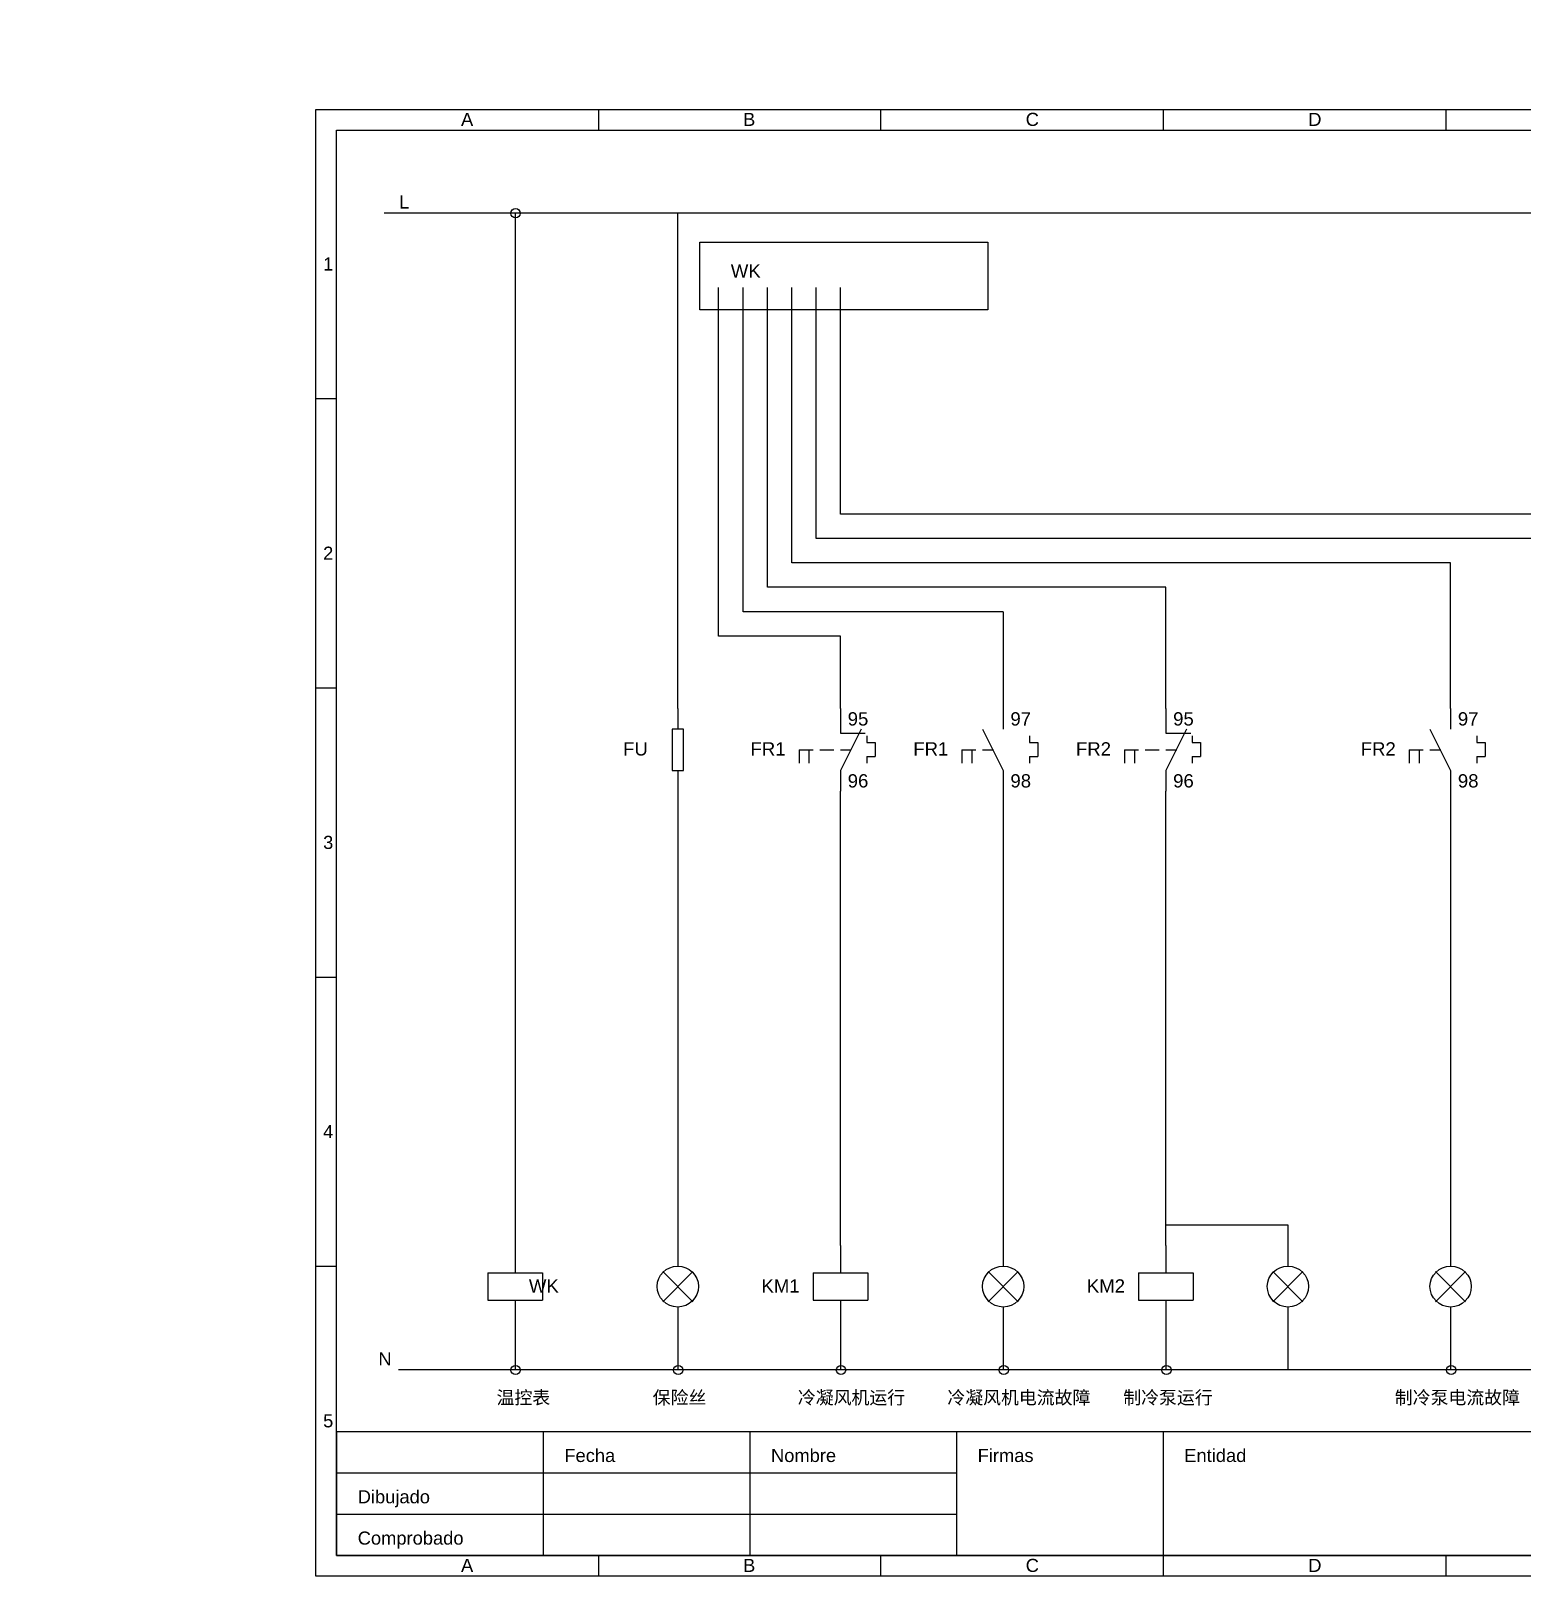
# Model space of a CAD drawing. Extents: x 0 to 654, y 8 to 419.
# Drawn here: x 0 to 183.3, y 8.2 to 198.2 of the extents above; entities that cross this region are included whole.
import ezdxf

# ---------------------------------------------------------------- set-up
doc = ezdxf.new("R2010")
doc.units = 0
doc.layers.get('0').update_dxf_attribs({"linetype": 'CONTINUOUS'})

msp = doc.modelspace()

# ---------------------------------------------------------------- hatches: boundary and pattern name
h = msp.add_hatch(color=1)
h.dxf.hatch_style = 2
h.paths.add_polyline_path([(0.03, 198.15), (0.03, 198.22)])
h = msp.add_hatch(color=14)
h.dxf.hatch_style = 2
h.paths.add_polyline_path([(0.03, 198.15), (0.03, 198.22)])
h = msp.add_hatch(color=14)
h.dxf.hatch_style = 2
h.paths.add_polyline_path([(0.03, 198.15), (0.03, 198.22)])
h = msp.add_hatch(color=254)
h.dxf.hatch_style = 2
h.paths.add_polyline_path([(60.99, 157.51), (60.99, 157.58)])

# ---------------------------------------------------------------- linework, layer by layer
at = {"color": 14}
for p, q in [((43.44, 175.86), (108.71, 175.86)), ((79.54, 114.9), (79.54, 175.86)), ((84.56, 123.8), (84.56, 166.68)), ((87.56, 126.8), (87.56, 166.68)), ((90.56, 129.8), (90.56, 166.68)), ((93.56, 132.8), (93.56, 166.68)), ((96.56, 135.8), (96.56, 166.68)), ((99.56, 138.8), (99.56, 166.68)), ((244.54, 138.8), (99.56, 138.8)), ((194.54, 135.8), (96.56, 135.8)), ((174.54, 132.8), (93.56, 132.8)), ((174.54, 114.9), (174.54, 132.8)), ((139.54, 129.8), (90.56, 129.8)), ((139.54, 114.9), (139.54, 129.8)), ((119.54, 126.8), (87.56, 126.8)), ((99.54, 123.8), (84.56, 123.8)), ((99.54, 114.9), (99.54, 123.8)), ((99.54, 48.86), (99.54, 104.74)), ((139.54, 48.86), (139.54, 104.74))]:
    msp.add_line(p, q, dxfattribs=at)
at = {"color": 94}
for points in [[(104.46, 188.56), (104.46, 186.02)], [(139.2, 188.56), (139.2, 186.02)], [(173.93, 188.56), (173.93, 186.02)], [(35.06, 153), (37.6, 153)], [(35.06, 117.44), (37.6, 117.44)], [(35.06, 81.88), (37.6, 81.88)], [(35.06, 46.32), (37.6, 46.32)], [(69.79, 10.76), (69.79, 8.22)], [(104.46, 10.76), (104.46, 8.22)], [(139.2, 10.76), (139.2, 8.22)], [(173.93, 10.76), (173.93, 8.22)]]:
    msp.add_lwpolyline(points, dxfattribs=at)
at = {"color": 14}
msp.add_lwpolyline([(176.41, 175.86), (309.38, 175.86)], dxfattribs=at)
for points in [[(82.24, 172.24), (117.65, 172.24), (117.65, 163.9), (82.24, 163.9)], [(78.84, 107.28), (80.25, 107.28), (80.25, 112.36), (78.84, 112.36)]]:
    msp.add_lwpolyline(points, close=True)
at = {"color": 5}
for points in [[(59.54, 38.7), (59.54, 33.62)], [(79.54, 38.7), (79.54, 33.62)], [(99.54, 38.7), (99.54, 33.62)], [(119.54, 38.7), (119.54, 33.62)], [(139.54, 38.7), (139.54, 33.62)], [(154.54, 38.7), (154.54, 33.62)], [(174.54, 38.7), (174.54, 33.62)], [(45.22, 33.62), (222.13, 33.62)]]:
    msp.add_lwpolyline(points, dxfattribs=at)
at = {"color": 94}
for points in [[(35.06, 188.56), (35.06, 188.56), (319.54, 188.56), (319.54, 188.56)], [(35.06, 8.22), (35.06, 8.22), (35.06, 188.56), (35.06, 188.56)], [(69.79, 188.56), (69.79, 188.56), (69.79, 186.02), (69.79, 186.02)], [(37.6, 186.02), (37.6, 186.02), (317, 186.02), (317, 186.02)], [(37.6, 10.76), (37.6, 10.76), (37.6, 186.02), (37.6, 186.02)], [(37.6, 26), (37.6, 26), (317, 26), (317, 26)], [(37.6, 26), (37.6, 26), (37.6, 10.76), (37.6, 10.76)], [(63, 26), (63, 26), (63, 10.76), (63, 10.76)], [(88.4, 26), (88.4, 26), (88.4, 10.76), (88.4, 10.76)], [(113.8, 26), (113.8, 26), (113.8, 10.76), (113.8, 10.76)], [(139.2, 26), (139.2, 26), (139.2, 10.76), (139.2, 10.76)], [(37.6, 20.92), (37.6, 20.92), (113.8, 20.92), (113.8, 20.92)], [(37.6, 15.84), (37.6, 15.84), (113.8, 15.84), (113.8, 15.84)], [(317, 10.76), (317, 10.76), (37.6, 10.76), (37.6, 10.76)], [(37.6, 10.76), (37.6, 10.76), (317, 10.76), (317, 10.76)], [(319.54, 8.22), (319.54, 8.22), (35.06, 8.22), (35.06, 8.22)]]:
    msp.add_open_spline(points, degree=3, dxfattribs=at)
at = {"color": 14}
for points in [[(60.18, 175.8), (60.18, 176.11), (59.92, 176.37), (59.6, 176.37), (59.29, 176.37), (59.03, 176.11), (59.03, 175.8), (59.03, 175.48), (59.29, 175.23), (59.6, 175.23), (59.92, 175.23), (60.18, 175.48), (60.18, 175.8), (60.18, 175.8), (60.18, 175.8), (60.18, 175.8)], [(60.18, 175.8), (60.18, 176.11), (59.92, 176.37), (59.6, 176.37), (59.29, 176.37), (59.03, 176.11), (59.03, 175.8), (59.03, 175.48), (59.29, 175.23), (59.6, 175.23), (59.92, 175.23), (60.18, 175.48), (60.18, 175.8), (60.18, 175.8), (60.18, 175.8), (60.18, 175.8)], [(60.18, 175.8), (60.18, 176.11), (59.92, 176.37), (59.6, 176.37), (59.29, 176.37), (59.03, 176.11), (59.03, 175.8), (59.03, 175.48), (59.29, 175.23), (59.6, 175.23), (59.92, 175.23), (60.18, 175.48), (60.18, 175.8), (60.18, 175.8), (60.18, 175.8), (60.18, 175.8)], [(60.18, 175.8), (60.18, 176.11), (59.92, 176.37), (59.6, 176.37), (59.29, 176.37), (59.03, 176.11), (59.03, 175.8), (59.03, 175.48), (59.29, 175.23), (59.6, 175.23), (59.92, 175.23), (60.18, 175.48), (60.18, 175.8), (60.18, 175.8), (60.18, 175.8), (60.18, 175.8)], [(60.18, 33.56), (60.18, 33.87), (59.92, 34.13), (59.6, 34.13), (59.29, 34.13), (59.03, 33.87), (59.03, 33.56), (59.03, 33.24), (59.29, 32.99), (59.6, 32.99), (59.92, 32.99), (60.18, 33.24), (60.18, 33.56), (60.18, 33.56), (60.18, 33.56), (60.18, 33.56)], [(60.18, 33.56), (60.18, 33.87), (59.92, 34.13), (59.6, 34.13), (59.29, 34.13), (59.03, 33.87), (59.03, 33.56), (59.03, 33.24), (59.29, 32.99), (59.6, 32.99), (59.92, 32.99), (60.18, 33.24), (60.18, 33.56), (60.18, 33.56), (60.18, 33.56), (60.18, 33.56)], [(60.18, 33.56), (60.18, 33.87), (59.92, 34.13), (59.6, 34.13), (59.29, 34.13), (59.03, 33.87), (59.03, 33.56), (59.03, 33.24), (59.29, 32.99), (59.6, 32.99), (59.92, 32.99), (60.18, 33.24), (60.18, 33.56), (60.18, 33.56), (60.18, 33.56), (60.18, 33.56)], [(60.18, 33.56), (60.18, 33.87), (59.92, 34.13), (59.6, 34.13), (59.29, 34.13), (59.03, 33.87), (59.03, 33.56), (59.03, 33.24), (59.29, 32.99), (59.6, 32.99), (59.92, 32.99), (60.18, 33.24), (60.18, 33.56), (60.18, 33.56), (60.18, 33.56), (60.18, 33.56)], [(80.18, 33.56), (80.18, 33.87), (79.92, 34.13), (79.6, 34.13), (79.29, 34.13), (79.03, 33.87), (79.03, 33.56), (79.03, 33.24), (79.29, 32.99), (79.6, 32.99), (79.92, 32.99), (80.18, 33.24), (80.18, 33.56), (80.18, 33.56), (80.18, 33.56), (80.18, 33.56)], [(80.18, 33.56), (80.18, 33.87), (79.92, 34.13), (79.6, 34.13), (79.29, 34.13), (79.03, 33.87), (79.03, 33.56), (79.03, 33.24), (79.29, 32.99), (79.6, 32.99), (79.92, 32.99), (80.18, 33.24), (80.18, 33.56), (80.18, 33.56), (80.18, 33.56), (80.18, 33.56)], [(80.18, 33.56), (80.18, 33.87), (79.92, 34.13), (79.6, 34.13), (79.29, 34.13), (79.03, 33.87), (79.03, 33.56), (79.03, 33.24), (79.29, 32.99), (79.6, 32.99), (79.92, 32.99), (80.18, 33.24), (80.18, 33.56), (80.18, 33.56), (80.18, 33.56), (80.18, 33.56)], [(80.18, 33.56), (80.18, 33.87), (79.92, 34.13), (79.6, 34.13), (79.29, 34.13), (79.03, 33.87), (79.03, 33.56), (79.03, 33.24), (79.29, 32.99), (79.6, 32.99), (79.92, 32.99), (80.18, 33.24), (80.18, 33.56), (80.18, 33.56), (80.18, 33.56), (80.18, 33.56)], [(100.18, 33.56), (100.18, 33.87), (99.92, 34.13), (99.6, 34.13), (99.29, 34.13), (99.03, 33.87), (99.03, 33.56), (99.03, 33.24), (99.29, 32.99), (99.6, 32.99), (99.92, 32.99), (100.18, 33.24), (100.18, 33.56), (100.18, 33.56), (100.18, 33.56), (100.18, 33.56)], [(100.18, 33.56), (100.18, 33.87), (99.92, 34.13), (99.6, 34.13), (99.29, 34.13), (99.03, 33.87), (99.03, 33.56), (99.03, 33.24), (99.29, 32.99), (99.6, 32.99), (99.92, 32.99), (100.18, 33.24), (100.18, 33.56), (100.18, 33.56), (100.18, 33.56), (100.18, 33.56)], [(100.18, 33.56), (100.18, 33.87), (99.92, 34.13), (99.6, 34.13), (99.29, 34.13), (99.03, 33.87), (99.03, 33.56), (99.03, 33.24), (99.29, 32.99), (99.6, 32.99), (99.92, 32.99), (100.18, 33.24), (100.18, 33.56), (100.18, 33.56), (100.18, 33.56), (100.18, 33.56)], [(100.18, 33.56), (100.18, 33.87), (99.92, 34.13), (99.6, 34.13), (99.29, 34.13), (99.03, 33.87), (99.03, 33.56), (99.03, 33.24), (99.29, 32.99), (99.6, 32.99), (99.92, 32.99), (100.18, 33.24), (100.18, 33.56), (100.18, 33.56), (100.18, 33.56), (100.18, 33.56)], [(120.18, 33.56), (120.18, 33.87), (119.92, 34.13), (119.6, 34.13), (119.29, 34.13), (119.03, 33.87), (119.03, 33.56), (119.03, 33.24), (119.29, 32.99), (119.6, 32.99), (119.92, 32.99), (120.18, 33.24), (120.18, 33.56), (120.18, 33.56), (120.18, 33.56), (120.18, 33.56)], [(120.18, 33.56), (120.18, 33.87), (119.92, 34.13), (119.6, 34.13), (119.29, 34.13), (119.03, 33.87), (119.03, 33.56), (119.03, 33.24), (119.29, 32.99), (119.6, 32.99), (119.92, 32.99), (120.18, 33.24), (120.18, 33.56), (120.18, 33.56), (120.18, 33.56), (120.18, 33.56)], [(120.18, 33.56), (120.18, 33.87), (119.92, 34.13), (119.6, 34.13), (119.29, 34.13), (119.03, 33.87), (119.03, 33.56), (119.03, 33.24), (119.29, 32.99), (119.6, 32.99), (119.92, 32.99), (120.18, 33.24), (120.18, 33.56), (120.18, 33.56), (120.18, 33.56), (120.18, 33.56)], [(120.18, 33.56), (120.18, 33.87), (119.92, 34.13), (119.6, 34.13), (119.29, 34.13), (119.03, 33.87), (119.03, 33.56), (119.03, 33.24), (119.29, 32.99), (119.6, 32.99), (119.92, 32.99), (120.18, 33.24), (120.18, 33.56), (120.18, 33.56), (120.18, 33.56), (120.18, 33.56)], [(140.18, 33.56), (140.18, 33.87), (139.92, 34.13), (139.6, 34.13), (139.29, 34.13), (139.03, 33.87), (139.03, 33.56), (139.03, 33.24), (139.29, 32.99), (139.6, 32.99), (139.92, 32.99), (140.18, 33.24), (140.18, 33.56), (140.18, 33.56), (140.18, 33.56), (140.18, 33.56)], [(140.18, 33.56), (140.18, 33.87), (139.92, 34.13), (139.6, 34.13), (139.29, 34.13), (139.03, 33.87), (139.03, 33.56), (139.03, 33.24), (139.29, 32.99), (139.6, 32.99), (139.92, 32.99), (140.18, 33.24), (140.18, 33.56), (140.18, 33.56), (140.18, 33.56), (140.18, 33.56)], [(140.18, 33.56), (140.18, 33.87), (139.92, 34.13), (139.6, 34.13), (139.29, 34.13), (139.03, 33.87), (139.03, 33.56), (139.03, 33.24), (139.29, 32.99), (139.6, 32.99), (139.92, 32.99), (140.18, 33.24), (140.18, 33.56), (140.18, 33.56), (140.18, 33.56), (140.18, 33.56)], [(140.18, 33.56), (140.18, 33.87), (139.92, 34.13), (139.6, 34.13), (139.29, 34.13), (139.03, 33.87), (139.03, 33.56), (139.03, 33.24), (139.29, 32.99), (139.6, 32.99), (139.92, 32.99), (140.18, 33.24), (140.18, 33.56), (140.18, 33.56), (140.18, 33.56), (140.18, 33.56)], [(175.18, 33.56), (175.18, 33.87), (174.92, 34.13), (174.6, 34.13), (174.29, 34.13), (174.03, 33.87), (174.03, 33.56), (174.03, 33.24), (174.29, 32.99), (174.6, 32.99), (174.92, 32.99), (175.18, 33.24), (175.18, 33.56), (175.18, 33.56), (175.18, 33.56), (175.18, 33.56)], [(175.18, 33.56), (175.18, 33.87), (174.92, 34.13), (174.6, 34.13), (174.29, 34.13), (174.03, 33.87), (174.03, 33.56), (174.03, 33.24), (174.29, 32.99), (174.6, 32.99), (174.92, 32.99), (175.18, 33.24), (175.18, 33.56), (175.18, 33.56), (175.18, 33.56), (175.18, 33.56)], [(175.18, 33.56), (175.18, 33.87), (174.92, 34.13), (174.6, 34.13), (174.29, 34.13), (174.03, 33.87), (174.03, 33.56), (174.03, 33.24), (174.29, 32.99), (174.6, 32.99), (174.92, 32.99), (175.18, 33.24), (175.18, 33.56), (175.18, 33.56), (175.18, 33.56), (175.18, 33.56)], [(175.18, 33.56), (175.18, 33.87), (174.92, 34.13), (174.6, 34.13), (174.29, 34.13), (174.03, 33.87), (174.03, 33.56), (174.03, 33.24), (174.29, 32.99), (174.6, 32.99), (174.92, 32.99), (175.18, 33.24), (175.18, 33.56), (175.18, 33.56), (175.18, 33.56), (175.18, 33.56)]]:
    msp.add_open_spline(points, degree=3, knots=[0, 0, 0, 0, 1, 1, 1, 2, 2, 2, 3, 3, 3, 4, 4, 4, 5, 5, 5, 5], dxfattribs=at)
for points in [[(59.54, 175.86), (59.54, 175.86), (59.54, 125.06), (59.54, 125.06)], [(108.71, 175.86), (108.71, 175.86), (178.95, 175.86), (178.95, 175.86)], [(119.54, 126.8), (119.54, 119.79), (119.54, 114.9), (119.54, 114.9)], [(59.54, 125.06), (59.54, 125.06), (59.54, 48.86), (59.54, 48.86)], [(79.54, 106.01), (79.54, 76.16), (79.54, 48.86), (79.54, 48.86)], [(119.54, 104.74), (119.54, 104.74), (119.54, 48.86), (119.54, 48.86)], [(174.54, 104.74), (174.54, 104.74), (174.54, 48.86), (174.54, 48.86)], [(139.54, 51.4), (139.54, 51.4), (154.54, 51.4), (154.54, 51.4)], [(154.54, 51.4), (154.54, 51.4), (154.54, 48.86), (154.54, 48.86)]]:
    msp.add_open_spline(points, degree=3, dxfattribs=at)
at = {"color": 0}
for points in [[(79.54, 114.9), (79.54, 114.9), (79.54, 112.36), (79.54, 112.36)], [(99.54, 114.9), (99.54, 114.9), (99.54, 112.36), (99.54, 112.36)], [(119.54, 114.9), (119.54, 114.9), (119.54, 112.36), (119.54, 112.36)], [(139.54, 114.9), (139.54, 114.9), (139.54, 112.36), (139.54, 112.36)], [(174.54, 114.9), (174.54, 114.9), (174.54, 112.36), (174.54, 112.36)], [(102.08, 112.36), (102.08, 112.36), (99.54, 107.28), (99.54, 107.28)], [(99.54, 112.36), (99.54, 112.36), (99.54, 111.85), (99.54, 111.85)], [(117, 112.36), (117, 112.36), (119.54, 107.28), (119.54, 107.28)], [(142.08, 112.36), (142.08, 112.36), (139.54, 107.28), (139.54, 107.28)], [(139.54, 112.36), (139.54, 112.36), (139.54, 111.85), (139.54, 111.85)], [(172, 112.36), (172, 112.36), (174.54, 107.28), (174.54, 107.28)], [(99.54, 111.85), (99.54, 111.85), (102.59, 111.85), (102.59, 111.85)], [(102.78, 111.53), (102.78, 111.53), (102.78, 110.71), (102.78, 110.71)], [(102.78, 110.71), (102.78, 110.71), (103.8, 110.71), (103.8, 110.71)], [(103.8, 110.71), (103.8, 110.71), (103.8, 108.99), (103.8, 108.99)], [(122.78, 111.53), (122.78, 111.53), (122.78, 110.71), (122.78, 110.71)], [(122.78, 110.71), (122.78, 110.71), (123.8, 110.71), (123.8, 110.71)], [(123.8, 110.71), (123.8, 110.71), (123.8, 108.99), (123.8, 108.99)], [(139.54, 111.85), (139.54, 111.85), (142.59, 111.85), (142.59, 111.85)], [(142.78, 111.53), (142.78, 111.53), (142.78, 110.71), (142.78, 110.71)], [(142.78, 110.71), (142.78, 110.71), (143.8, 110.71), (143.8, 110.71)], [(143.8, 110.71), (143.8, 110.71), (143.8, 108.99), (143.8, 108.99)], [(177.78, 111.53), (177.78, 111.53), (177.78, 110.71), (177.78, 110.71)], [(177.78, 110.71), (177.78, 110.71), (178.8, 110.71), (178.8, 110.71)], [(178.8, 110.71), (178.8, 110.71), (178.8, 108.99), (178.8, 108.99)], [(94.46, 109.82), (94.46, 109.82), (96.18, 109.82), (96.18, 109.82)], [(94.46, 109.82), (94.46, 109.82), (94.46, 108.17), (94.46, 108.17)], [(95.67, 109.82), (95.67, 109.82), (95.67, 108.17), (95.67, 108.17)], [(97, 109.82), (97, 109.82), (98.72, 109.82), (98.72, 109.82)], [(99.54, 109.82), (99.54, 109.82), (100.87, 109.82), (100.87, 109.82)], [(102.78, 108.99), (102.78, 108.99), (103.8, 108.99), (103.8, 108.99)], [(102.78, 108.99), (102.78, 108.99), (102.78, 108.17), (102.78, 108.17)], [(114.46, 109.82), (114.46, 109.82), (116.18, 109.82), (116.18, 109.82)], [(114.46, 109.82), (114.46, 109.82), (114.46, 108.17), (114.46, 108.17)], [(115.67, 109.82), (115.67, 109.82), (115.67, 108.17), (115.67, 108.17)], [(117, 109.82), (117, 109.82), (118.33, 109.82), (118.33, 109.82)], [(122.78, 108.99), (122.78, 108.99), (123.8, 108.99), (123.8, 108.99)], [(122.78, 108.99), (122.78, 108.99), (122.78, 108.17), (122.78, 108.17)], [(134.46, 109.82), (134.46, 109.82), (136.18, 109.82), (136.18, 109.82)], [(134.46, 109.82), (134.46, 109.82), (134.46, 108.17), (134.46, 108.17)], [(135.67, 109.82), (135.67, 109.82), (135.67, 108.17), (135.67, 108.17)], [(137, 109.82), (137, 109.82), (138.72, 109.82), (138.72, 109.82)], [(139.54, 109.82), (139.54, 109.82), (140.87, 109.82), (140.87, 109.82)], [(142.78, 108.99), (142.78, 108.99), (143.8, 108.99), (143.8, 108.99)], [(142.78, 108.99), (142.78, 108.99), (142.78, 108.17), (142.78, 108.17)], [(169.46, 109.82), (169.46, 109.82), (171.18, 109.82), (171.18, 109.82)], [(169.46, 109.82), (169.46, 109.82), (169.46, 108.17), (169.46, 108.17)], [(170.67, 109.82), (170.67, 109.82), (170.67, 108.17), (170.67, 108.17)], [(172, 109.82), (172, 109.82), (173.33, 109.82), (173.33, 109.82)], [(177.78, 108.99), (177.78, 108.99), (178.8, 108.99), (178.8, 108.99)], [(177.78, 108.99), (177.78, 108.99), (177.78, 108.17), (177.78, 108.17)], [(79.54, 107.28), (79.54, 107.28), (79.54, 104.74), (79.54, 104.74)], [(99.54, 107.28), (99.54, 107.28), (99.54, 104.74), (99.54, 104.74)], [(119.54, 107.28), (119.54, 107.28), (119.54, 104.74), (119.54, 104.74)], [(139.54, 107.28), (139.54, 107.28), (139.54, 104.74), (139.54, 104.74)], [(174.54, 107.28), (174.54, 107.28), (174.54, 104.74), (174.54, 104.74)], [(59.54, 48.86), (59.54, 48.86), (59.54, 46.32), (59.54, 46.32)], [(79.54, 48.86), (79.54, 48.86), (79.54, 46.32), (79.54, 46.32)], [(99.54, 48.86), (99.54, 48.86), (99.54, 46.32), (99.54, 46.32)], [(119.54, 48.86), (119.54, 48.86), (119.54, 46.32), (119.54, 46.32)], [(139.54, 48.86), (139.54, 48.86), (139.54, 46.32), (139.54, 46.32)], [(154.54, 48.86), (154.54, 48.86), (154.54, 46.32), (154.54, 46.32)], [(174.54, 48.86), (174.54, 48.86), (174.54, 46.32), (174.54, 46.32)], [(59.54, 46.32), (59.54, 46.32), (59.54, 45.49), (59.54, 45.49)], [(77.7, 45.69), (77.7, 45.69), (81.38, 41.94), (81.38, 41.94)], [(77.7, 41.94), (77.7, 41.94), (81.38, 45.69), (81.38, 45.69)], [(99.54, 46.32), (99.54, 46.32), (99.54, 45.49), (99.54, 45.49)], [(117.7, 45.69), (117.7, 45.69), (121.38, 41.94), (121.38, 41.94)], [(117.7, 41.94), (117.7, 41.94), (121.38, 45.69), (121.38, 45.69)], [(139.54, 46.32), (139.54, 46.32), (139.54, 45.49), (139.54, 45.49)], [(152.7, 45.69), (152.7, 45.69), (156.38, 41.94), (156.38, 41.94)], [(152.7, 41.94), (152.7, 41.94), (156.38, 45.69), (156.38, 45.69)], [(172.7, 45.69), (172.7, 45.69), (176.38, 41.94), (176.38, 41.94)], [(172.7, 41.94), (172.7, 41.94), (176.38, 45.69), (176.38, 45.69)], [(56.18, 45.49), (56.18, 45.49), (62.91, 45.49), (62.91, 45.49)], [(56.18, 45.49), (56.18, 45.49), (56.18, 42.13), (56.18, 42.13)], [(62.91, 45.49), (62.91, 45.49), (62.91, 42.13), (62.91, 42.13)], [(96.18, 45.49), (96.18, 45.49), (102.91, 45.49), (102.91, 45.49)], [(96.18, 45.49), (96.18, 45.49), (96.18, 42.13), (96.18, 42.13)], [(102.91, 45.49), (102.91, 45.49), (102.91, 42.13), (102.91, 42.13)], [(136.18, 45.49), (136.18, 45.49), (142.91, 45.49), (142.91, 45.49)], [(136.18, 45.49), (136.18, 45.49), (136.18, 42.13), (136.18, 42.13)], [(142.91, 45.49), (142.91, 45.49), (142.91, 42.13), (142.91, 42.13)], [(56.18, 42.13), (56.18, 42.13), (62.91, 42.13), (62.91, 42.13)], [(59.54, 42.13), (59.54, 42.13), (59.54, 41.24), (59.54, 41.24)], [(96.18, 42.13), (96.18, 42.13), (102.91, 42.13), (102.91, 42.13)], [(99.54, 42.13), (99.54, 42.13), (99.54, 41.24), (99.54, 41.24)], [(136.18, 42.13), (136.18, 42.13), (142.91, 42.13), (142.91, 42.13)], [(139.54, 42.13), (139.54, 42.13), (139.54, 41.24), (139.54, 41.24)], [(59.54, 41.24), (59.54, 41.24), (59.54, 38.7), (59.54, 38.7)], [(79.54, 41.24), (79.54, 41.24), (79.54, 38.7), (79.54, 38.7)], [(99.54, 41.24), (99.54, 41.24), (99.54, 38.7), (99.54, 38.7)], [(119.54, 41.24), (119.54, 41.24), (119.54, 38.7), (119.54, 38.7)], [(139.54, 41.24), (139.54, 41.24), (139.54, 38.7), (139.54, 38.7)], [(154.54, 41.24), (154.54, 41.24), (154.54, 38.7), (154.54, 38.7)], [(174.54, 41.24), (174.54, 41.24), (174.54, 38.7), (174.54, 38.7)]]:
    msp.add_open_spline(points, degree=3, dxfattribs=at)
for points in [[(82.08, 43.84), (82.08, 45.24), (80.94, 46.32), (79.54, 46.32), (78.14, 46.32), (77, 45.24), (77, 43.84), (77, 42.45), (78.14, 41.3), (79.54, 41.3), (80.94, 41.3), (82.08, 42.45), (82.08, 43.84), (82.08, 43.84), (82.08, 43.84), (82.08, 43.84)], [(122.08, 43.84), (122.08, 45.24), (120.94, 46.32), (119.54, 46.32), (118.14, 46.32), (117, 45.24), (117, 43.84), (117, 42.45), (118.14, 41.3), (119.54, 41.3), (120.94, 41.3), (122.08, 42.45), (122.08, 43.84), (122.08, 43.84), (122.08, 43.84), (122.08, 43.84)], [(157.08, 43.84), (157.08, 45.24), (155.94, 46.32), (154.54, 46.32), (153.14, 46.32), (152, 45.24), (152, 43.84), (152, 42.45), (153.14, 41.3), (154.54, 41.3), (155.94, 41.3), (157.08, 42.45), (157.08, 43.84), (157.08, 43.84), (157.08, 43.84), (157.08, 43.84)], [(177.08, 43.84), (177.08, 45.24), (175.94, 46.32), (174.54, 46.32), (173.14, 46.32), (172, 45.24), (172, 43.84), (172, 42.45), (173.14, 41.3), (174.54, 41.3), (175.94, 41.3), (177.08, 42.45), (177.08, 43.84), (177.08, 43.84), (177.08, 43.84), (177.08, 43.84)]]:
    msp.add_open_spline(points, degree=3, knots=[0, 0, 0, 0, 1, 1, 1, 2, 2, 2, 3, 3, 3, 4, 4, 4, 5, 5, 5, 5], dxfattribs=at)

# ---------------------------------------------------------------- texts
at = {"color": 94, "char_height": 1.611, "attachment_point": 1}
for s, insert in [('{\\fHelvetica|b0|i0|c0|p1;A}', (52.9, 188.14)), ('{\\fHelvetica|b0|i0|c0|p1;B}', (87.57, 188.14)), ('{\\fHelvetica|b0|i0|c0|p1;C}', (122.31, 188.14)), ('{\\fHelvetica|b0|i0|c0|p1;D}', (157.04, 188.14)), ('{\\fHelvetica|b0|i0|c0|p1;1}', (35.95, 170.36)), ('{\\fHelvetica|b0|i0|c0|p1;2}', (35.95, 134.8)), ('{\\fHelvetica|b0|i0|c0|p1;3}', (35.95, 99.24)), ('{\\fHelvetica|b0|i0|c0|p1;4}', (35.95, 63.68)), ('{\\fSimSun|b0|i0|c134|p2;温控表}', (57.27, 30.98)), ('{\\fSimSun|b0|i0|c134|p2;保险丝}', (76.46, 30.98)), ('{\\fSimSun|b0|i0|c134|p2;冷凝风机运行}', (94.3, 30.98)), ('{\\fSimSun|b0|i0|c134|p2;冷凝风机电流故障}', (112.68, 30.98)), ('{\\fSimSun|b0|i0|c134|p2;制冷泵运行}', (134.3, 30.98)), ('{\\fSimSun|b0|i0|c134|p2;制冷泵电流故障}', (167.68, 30.98)), ('{\\fHelvetica|b0|i0|c0|p1;5}', (35.95, 28.12)), ('{\\fHelvetica|b0|i0|c0|p1;Fecha}', (65.6, 23.86)), ('{\\fHelvetica|b0|i0|c0|p1;Nombre}', (91, 23.86)), ('{\\fHelvetica|b0|i0|c0|p1;Firmas}', (116.4, 23.86)), ('{\\fHelvetica|b0|i0|c0|p1;Entidad}', (141.8, 23.86)), ('{\\fHelvetica|b0|i0|c0|p1;Dibujado}', (40.2, 18.78)), ('{\\fHelvetica|b0|i0|c0|p1;Comprobado}', (40.2, 13.7)), ('{\\fHelvetica|b0|i0|c0|p1;A}', (52.9, 10.34)), ('{\\fHelvetica|b0|i0|c0|p1;B}', (87.57, 10.34)), ('{\\fHelvetica|b0|i0|c0|p1;C}', (122.31, 10.34)), ('{\\fHelvetica|b0|i0|c0|p1;D}', (157.04, 10.34))]:
    msp.add_mtext(s, dxfattribs=dict(at, insert=insert))
at = {"color": 0, "attachment_point": 1}
for s, insert, char_height in [('{\\fHelvetica|b0|i0|c0|p1;L}', (45.28, 177.98), 1.611), ('{\\fHelvetica|b0|i0|c0|p1;   WK}', (84.16, 169.51), 1.6324), ('{\\fHelvetica|b0|i0|c0|p1; }', (140.62, 121.49), 1.6324), ('{\\fHelvetica|b0|i0|c0|p1; }', (166.02, 121.49), 1.6324), ('{\\fHelvetica|b0|i0|c0|p1;95}', (100.43, 114.44), 1.6324), ('{\\fHelvetica|b0|i0|c0|p1;97}', (120.43, 114.44), 1.6324), ('{\\fHelvetica|b0|i0|c0|p1;95}', (140.43, 114.44), 1.6324), ('{\\fHelvetica|b0|i0|c0|p1;97}', (175.43, 114.44), 1.6324), ('{\\fHelvetica|b0|i0|c0|p1; }', (140.62, 113.87), 1.6324), ('{\\fHelvetica|b0|i0|c0|p1; }', (166.02, 113.87), 1.6324), ('{\\fHelvetica|b0|i0|c134|p1;FU}', (72.82, 110.75), 1.6324), ('{\\fHelvetica|b0|i0|c0|p1;  FR\\fHelvetica|b0|i0|c134|p1;1}', (87.22, 110.75), 1.6324), ('{\\fHelvetica|b0|i0|c0|p1;  FR\\fHelvetica|b0|i0|c134|p1;1}', (107.22, 110.75), 1.6324), ('{\\fHelvetica|b0|i0|c0|p1;  FR\\fHelvetica|b0|i0|c134|p1;2}', (127.22, 110.75), 1.6324), ('{\\fHelvetica|b0|i0|c0|p1;  FR\\fHelvetica|b0|i0|c134|p1;2}', (162.22, 110.75), 1.6324), ('{\\fHelvetica|b0|i0|c0|p1;96}', (100.43, 106.82), 1.6324), ('{\\fHelvetica|b0|i0|c0|p1;98}', (120.43, 106.82), 1.6324), ('{\\fHelvetica|b0|i0|c0|p1;96}', (140.43, 106.82), 1.6324), ('{\\fHelvetica|b0|i0|c0|p1;98}', (175.43, 106.82), 1.6324), ('{\\fHelvetica|b0|i0|c0|p1; }', (140.62, 60.53), 1.6324), ('{\\fHelvetica|b0|i0|c0|p1; }', (166.02, 60.53), 1.6324), ('{\\fHelvetica|b0|i0|c0|p1; }', (140.62, 55.45), 1.6324), ('{\\fHelvetica|b0|i0|c0|p1; }', (166.02, 55.45), 1.6324), ('{\\fHelvetica|b0|i0|c0|p1;   WK}', (59.34, 44.71), 1.6324), ('{\\fHelvetica|b0|i0|c0|p1;  KM\\fHelvetica|b0|i0|c134|p1;1}', (88.56, 44.71), 1.6324), ('{\\fHelvetica|b0|i0|c0|p1;  KM\\fHelvetica|b0|i0|c134|p1;2}', (128.56, 44.71), 1.6324), ('{\\fHelvetica|b0|i0|c0|p1; }', (140.62, 45.29), 1.6324), ('{\\fHelvetica|b0|i0|c0|p1; }', (166.02, 45.29), 1.6324), ('{\\fHelvetica|b0|i0|c0|p1; }', (39.02, 40.21), 1.6324), ('{\\fHelvetica|b0|i0|c0|p1; }', (54.26, 40.21), 1.6324), ('{\\fHelvetica|b0|i0|c0|p1; }', (66.96, 40.21), 1.6324), ('{\\fHelvetica|b0|i0|c0|p1; }', (82.2, 40.21), 1.6324), ('{\\fHelvetica|b0|i0|c0|p1; }', (97.44, 40.21), 1.6324), ('{\\fHelvetica|b0|i0|c0|p1; }', (112.68, 40.21), 1.6324), ('{\\fHelvetica|b0|i0|c0|p1; }', (127.92, 40.21), 1.6324), ('{\\fHelvetica|b0|i0|c0|p1; }', (153.32, 40.21), 1.6324), ('{\\fHelvetica|b0|i0|c0|p1; }', (178.72, 40.21), 1.6324), ('{\\fHelvetica|b0|i0|c0|p1; }', (140.62, 37.67), 1.6324), ('{\\fHelvetica|b0|i0|c0|p1; }', (166.02, 37.67), 1.6324), ('{\\fHelvetica|b0|i0|c0|p1;N}', (42.74, 35.74), 1.611), ('{\\fHelvetica|b0|i0|c0|p1; }', (39.02, 32.59), 1.6324), ('{\\fHelvetica|b0|i0|c0|p1; }', (54.26, 32.59), 1.6324), ('{\\fHelvetica|b0|i0|c0|p1; }', (66.96, 32.59), 1.6324), ('{\\fHelvetica|b0|i0|c0|p1; }', (82.2, 32.59), 1.6324), ('{\\fHelvetica|b0|i0|c0|p1; }', (97.44, 32.59), 1.6324), ('{\\fHelvetica|b0|i0|c0|p1; }', (112.68, 32.59), 1.6324), ('{\\fHelvetica|b0|i0|c0|p1; }', (127.92, 32.59), 1.6324), ('{\\fHelvetica|b0|i0|c0|p1; }', (153.32, 32.59), 1.6324), ('{\\fHelvetica|b0|i0|c0|p1; }', (178.72, 32.59), 1.6324)]:
    msp.add_mtext(s, dxfattribs=dict(at, insert=insert, char_height=char_height))
at = {"color": 0, "char_height": 1.6324, "attachment_point": 1, "rotation": 90}
for s, insert in [('{\\fHelvetica|b0|i0|c0|p1;     }', (33.81, 176.04)), ('{\\fHelvetica|b0|i0|c0|p1; }', (30.13, 170.13)), ('{\\fHelvetica|b0|i0|c0|p1; }', (37.75, 170.13)), ('{\\fHelvetica|b0|i0|c0|p1; }', (30.13, 162.51)), ('{\\fHelvetica|b0|i0|c0|p1; }', (37.75, 162.51))]:
    msp.add_mtext(s, dxfattribs=dict(at, insert=insert))

doc.saveas('drawing.dxf')
